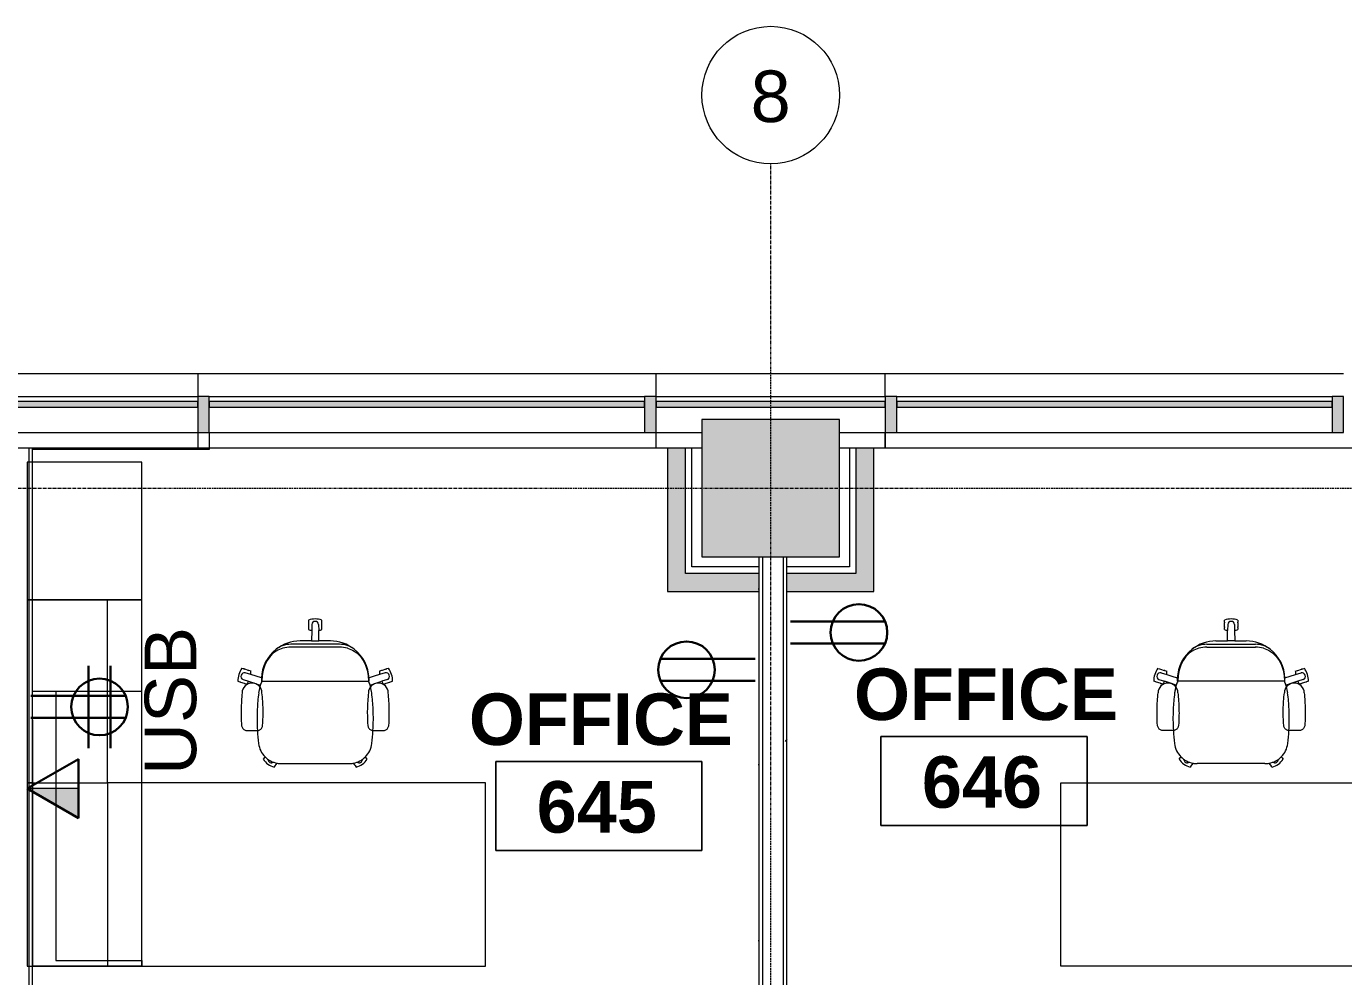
# Model space of a CAD drawing. Header units: inches. Extents: x 2468 to 4886, y -16 to 1381.
# Drawn here: x 4082.1 to 4312, y 1214.8 to 1380.8 of the extents above; entities that cross this region are included whole.
import ezdxf

# ---------------------------------------------------------------- set-up
doc = ezdxf.new("R2010")
doc.units = ezdxf.units.IN
doc.header["$MEASUREMENT"] = 0
doc.linetypes.add('Grid Line 1_2_', pattern=[0.875, 0.5, -0.125, 0.125, -0.125])
for name, color, linetype, lineweight in [('7200-WISCONSIN-AVE-6TH-FLOOR-031418_dwg', 8, 'Continuous', 9), ('A-ANNO-NOTE', 131, 'Continuous', 30), ('A-AREA-IDEN', 2, 'Continuous', 9), ('A-GLAZ-CURT', 52, 'Continuous', 9), ('A-GLAZ-CWMG', 51, 'Continuous', 13), ('A-WALL', 113, 'Continuous', 13), ('A-WALL-PATT', 111, 'Continuous', 13), ('Bb-cor', 7, 'Continuous', 9), ('I-FURN', 30, 'Continuous', 9), ('I-WALL', 2, 'Continuous', 13), ('Propidex Polylines', 7, 'Continuous', 9), ('S-COLS', 52, 'Continuous', 13), ('S-GRID', 1, 'Continuous', 9), ('S-GRID-IDEN', 1, 'Continuous', 9)]:
    doc.layers.add(name, color=color, linetype=linetype, lineweight=lineweight)
doc.styles.add('Swis721 Lt BT', font='swissl.ttf', dxfattribs={"height": 9})
doc.styles.add('Swis721 Lt BT_B', font='', dxfattribs={"height": 9})
doc.styles.get('Swis721 Lt BT_B').set_extended_font_data('Swis721 Lt BT', bold=True)
pattern_1 = [(0, (0, 0), (30.72, 7.68), [1.267, -21.773, 1.267, -21.773, -122.88]), (0, (0, 0), (30.72, 7.68), [-46.08, 1.267, -44.813, 1.267, -21.773, -53.76]), (0, (0, 0), (30.72, 7.68), [-115.2, 1.267, -14.093, 1.267, -37.133]), (120, (11.52, 3.84), (-22.011075, 22.7643), [1.267, -21.773, 1.267, -21.773, -122.88]), (120, (11.52, 3.84), (-22.011075, 22.7643), [-46.08, 1.267, -44.813, 1.267, -21.773, -53.76]), (120, (11.52, 3.84), (-22.011075, 22.7643), [-115.2, 1.267, -14.093, 1.267, -37.133]), (240, (15.36, 19.2), (-8.708925, -30.4443), [1.267, -21.773, 1.267, -21.773, -122.88]), (240, (15.36, 19.2), (-8.708925, -30.4443), [-46.08, 1.267, -44.813, 1.267, -21.773, -53.76]), (240, (15.36, 19.2), (-8.708925, -30.4443), [-115.2, 1.267, -14.093, 1.267, -37.133])]

# ---------------------------------------------------------------- blocks, each defined once
blk = doc.blocks.new('Concrete-Rectangular-Column - 24 x 24-4901126-6TH FLOOR POWER _ SIGNAL')
at = {"layer": 'S-COLS', "lineweight": 9}
blk.add_hatch(color=7, dxfattribs=at).paths.add_polyline_path([(-12, -12), (12, -12), (12, 12), (-12, 12), (-12, 8.85)], flags=0)
at = {"layer": 'S-COLS', "color": 8, "lineweight": 20}
for p, q in [((12, 12), (-12, 12)), ((-12, 12), (-12, -12)), ((12, -12), (12, 12)), ((-12, -12), (12, -12))]:
    blk.add_line(p, q, dxfattribs=at)
blk = doc.blocks.new('Table-Teknion-Run_Off_Fixed_Journal_Leg - CJRF3266-5471392-6TH FLOOR POWER _ SIGNAL')
at = {"layer": 'I-FURN'}
for p, q in [((-33, 16), (33, 16)), ((-33, -16), (-33, 16)), ((33, 16), (33, -16)), ((33, -16), (-33, -16))]:
    blk.add_line(p, q, dxfattribs=at)
blk = doc.blocks.new('Chair-Teknion-Projek - No Headrest_  Fixed T-Arms-5122625-6TH FLOOR POWER _ SIGNAL')
at = {"layer": 'I-FURN'}
for p, q in [((-7.17, 11.87), (-6.95, 11.57)), ((6.95, 11.57), (7.17, 11.87)), ((-8.86, 10.18), (-9.08, 10.49)), ((-8.76, 10.04), (-8.79, 10.09)), ((-6.88, 11.48), (-6.65, 11.17)), ((-5.91, 11.24), (5.91, 11.24)), ((6.65, 11.17), (6.88, 11.48)), ((8.79, 10.09), (8.76, 10.04)), ((9.08, 10.49), (8.86, 10.18)), ((-11.87, 5.48), (-11.02, 5.48)), ((-11.02, 5.48), (-10.17, 5.48)), ((10.17, 5.48), (11.02, 5.48)), ((11.02, 5.48), (11.87, 5.48)), ((-13.51, -3.15), (-13.15, -3.03)), ((-13.04, -2.99), (-12.4, -2.79)), ((-12.59, -3.46), (-11.62, -3.13)), ((-12.29, -2.75), (-11.93, -2.64)), ((-11.24, -4.3), (-12.21, -4.6)), ((-9.39, -3.16), (9.39, -3.16)), ((12.22, -4.6), (11.24, -4.3)), ((12.59, -3.46), (11.62, -3.13)), ((11.93, -2.64), (12.29, -2.75)), ((12.4, -2.79), (13.04, -2.99)), ((13.15, -3.03), (13.51, -3.15)), ((-12.42, -5.28), (-12.78, -5.39)), ((-11.67, -5.03), (-12.31, -5.24)), ((-11.2, -4.88), (-11.56, -5)), ((11.56, -5), (11.2, -4.88)), ((12.31, -5.24), (11.67, -5.03)), ((12.78, -5.39), (12.42, -5.28)), ((4.23, -9.07), (-4.23, -9.07)), ((4.23, -9.61), (-4.23, -9.61)), ((-0.63, -10.17), (-2.65, -10.17)), ((-0.61, -12.02), (-0.63, -10.17)), ((-0.63, -10.17), (0.64, -10.17)), ((0.64, -10.17), (0.61, -12.02)), ((2.65, -10.17), (0.64, -10.17)), ((-1.18, -12.54), (-1.18, -12.17)), ((-1.18, -13.33), (-1.18, -12.66)), ((-1.18, -13.82), (-1.18, -13.45)), ((-0.6, -13.04), (-0.61, -12.02)), ((0.6, -13.04), (0.61, -12.02)), ((1.18, -12.17), (1.18, -12.54)), ((1.18, -12.66), (1.18, -13.33)), ((1.18, -13.45), (1.18, -13.82))]:
    blk.add_line(p, q, dxfattribs=at)
at = {"layer": 'I-FURN', "flags": 128}
for points in [[(-11.62, -3.13), (-10.6, -2.79), (-9.58, -2.44)], [(-9.39, -3.72), (-10.32, -4.01), (-11.24, -4.3)], [(11.24, -4.3), (10.32, -4.01), (9.39, -3.72)], [(9.58, -2.44), (10.6, -2.79), (11.62, -3.13)]]:
    blk.add_lwpolyline(points, dxfattribs=at)
at = {"layer": 'I-FURN'}
for centre, radius, start, end in [((-6.1, 8.39), 3.64, 107.0766, 144.9234), ((-7, 11.54), 0.062, 320.5051, 36), ((-6.93, 11.44), 0.062, 36, 111.4949), ((6.93, 11.44), 0.062, 68.5051, 144), ((7, 11.54), 0.062, 144, 219.4949), ((6.1, 8.39), 3.64, 35.0766, 72.9234), ((-5.91, 7.24), 4, 135.4062, 172.7165), ((-8.81, 10.22), 0.062, 216, 291.4949), ((-8.74, 10.12), 0.062, 140.5051, 216), ((-5.91, 7.24), 4, 100.7159, 135.4062), ((-7.64, 10.51), 0.6, 53.6044, 182.0177), ((-5.91, 7.24), 4, 90, 100.7159), ((5.91, 7.24), 4, 79.2841, 90), ((5.91, 7.24), 4, 44.5938, 79.2841), ((7.64, 10.51), 0.6, 357.9823, 126.3956), ((5.91, 7.24), 4, 7.2835, 44.5938), ((8.81, 10.22), 0.062, 248.5051, 324), ((8.74, 10.12), 0.062, 324, 39.4949), ((24.63, 3.33), 34.78, 172.7165, 176.4781), ((-24.63, 3.33), 34.78, 3.5219, 7.2835), ((24.63, 3.33), 34.78, 176.4781, 182.5921), ((-24.63, 3.33), 34.78, 357.4079, 3.5219), ((24.25, 3.32), 34.4, 182.6596, 187.3663), ((-24.25, 3.32), 34.4, 352.6337, 357.3404), ((-11.07, -1.13), 1.68, 178.9486, 271.7629), ((-10.97, -1.13), 1.68, 268.2371, 1.0513), ((-1.73, -0.04), 8.21, 187.3674, 194.9992), ((-1.73, -0.04), 8.21, 194.9992, 196.9886), ((10.97, -1.13), 1.68, 178.9487, 271.7629), ((1.73, -0.04), 8.21, 343.0114, 345.0008), ((1.73, -0.04), 8.21, 345.0008, 347.822), ((1.73, -0.04), 8.21, 347.822, 352.6326), ((11.07, -1.13), 1.68, 268.2371, 1.0514), ((-9.87, -3.21), 3.64, 179.0766, 216.9234), ((-13.13, -3.09), 0.062, 32.5051, 108), ((-13.02, -3.05), 0.062, 108, 183.4949), ((-12.36, -4.01), 0.6, 112.6052, 284.2997), ((-12.38, -2.85), 0.062, 32.5051, 108), ((-12.27, -2.81), 0.062, 108, 183.4949), ((-14.86, -4.83), 3.65, 27.6577, 36.875), ((-14.86, -4.83), 3.65, 359.125, 8.3423), ((-5.24, -1.24), 4.5, 195.45, 205.2697), ((-3.3, -3.44), 6.1, 177.3817, 182.6183), ((-2.64, -3.42), 6.76, 182.5778, 231.7498), ((2.64, -3.42), 6.76, 308.2502, 357.4222), ((5.25, -1.25), 4.49, 334.7208, 344.5595), ((2.64, -3.42), 6.76, 357.298, 2.149), ((14.86, -4.83), 3.65, 171.6577, 180.875), ((14.86, -4.83), 3.65, 143.125, 152.3423), ((12.36, -4.01), 0.6, 256.6052, 67.3948), ((12.27, -2.81), 0.062, 356.5051, 72), ((12.38, -2.85), 0.062, 72, 147.4949), ((9.87, -3.21), 3.64, 323.0766, 0.9234), ((13.02, -3.05), 0.062, 356.5051, 72), ((13.13, -3.09), 0.062, 72, 147.4949), ((-12.44, -5.22), 0.062, 288, 3.4949), ((-12.33, -5.18), 0.062, 212.5051, 288), ((-11.69, -4.98), 0.062, 288, 3.4949), ((-11.58, -4.94), 0.062, 212.5051, 288), ((11.58, -4.94), 0.062, 252, 327.4949), ((11.69, -4.98), 0.062, 176.5051, 252), ((12.33, -5.18), 0.062, 252, 327.4949), ((12.44, -5.22), 0.062, 176.5051, 252), ((-2.65, -3.42), 6.75, 231.7498, 270), ((-4.23, -5.34), 4.26, 232.4396, 249.1668), ((-4.46, -4.82), 4.25, 253.6072, 273.1858), ((2.65, -3.42), 6.75, 270, 308.2502), ((4.46, -4.82), 4.25, 266.8142, 286.3928), ((4.23, -5.34), 4.26, 290.8332, 307.5604), ((-4.23, -5.34), 4.26, 249.1668, 270), ((4.23, -5.34), 4.26, 270, 290.8332), ((0, -15.62), 3.65, 99.6577, 108.875), ((-1.12, -12.54), 0.062, 180, 255.4949), ((-1.12, -12.66), 0.062, 104.5051, 180), ((-1.12, -13.33), 0.062, 180, 255.4949), ((-1.12, -13.45), 0.062, 104.5051, 180), ((0, -12.99), 0.6, 184.6052, 355.3948), ((0, -15.62), 3.65, 71.125, 80.3423), ((1.12, -12.54), 0.062, 284.5051, 0), ((1.12, -12.66), 0.062, 360, 75.4949), ((1.12, -13.33), 0.062, 284.5051, 360), ((1.12, -13.45), 0.062, 360, 75.4949), ((0, -10.37), 3.64, 251.0766, 288.9234)]:
    blk.add_arc(centre, radius, start, end, dxfattribs=at)
for points in [[(-12.86, 4.54), (-12.85, 4.63), (-12.82, 4.79), (-12.71, 5.02), (-12.55, 5.21), (-12.35, 5.36), (-12.12, 5.46), (-11.95, 5.48), (-11.87, 5.48)], [(-10.17, 5.48), (-10.08, 5.48), (-9.92, 5.46), (-9.68, 5.36), (-9.48, 5.21), (-9.32, 5.02), (-9.21, 4.79), (-9.18, 4.63), (-9.18, 4.54)], [(9.18, 4.54), (9.18, 4.63), (9.21, 4.79), (9.32, 5.02), (9.48, 5.21), (9.68, 5.36), (9.92, 5.46), (10.08, 5.48), (10.17, 5.48)], [(11.87, 5.48), (11.95, 5.48), (12.12, 5.46), (12.35, 5.36), (12.55, 5.21), (12.71, 5.02), (12.82, 4.79), (12.85, 4.63), (12.86, 4.54)], [(-12.75, -1.09), (-12.85, -0.16), (-12.97, 1.72), (-12.93, 3.6), (-12.86, 4.54)], [(-9.18, 4.54), (-9.11, 3.6), (-9.06, 1.72), (-9.18, -0.16), (-9.29, -1.09)], [(9.29, -1.09), (9.18, -0.16), (9.06, 1.72), (9.11, 3.6), (9.18, 4.54)], [(12.86, 4.54), (12.93, 3.6), (12.97, 1.72), (12.85, -0.16), (12.75, -1.09)], [(-5.66, -8.9), (-8.07, -8.21), (-9.33, -5.79), (-9.33, -3.16)], [(5.66, -8.9), (8.07, -8.21), (9.33, -5.79), (9.33, -3.16)]]:
    blk.add_open_spline(points, degree=3, dxfattribs=at)
blk = doc.blocks.new('Table-Teknion-Credenza_Top_for_Freestanding_Storage - CJCT20064-V57-6TH FLOOR POWER _ SIGNAL')
at = {"layer": 'I-FURN'}
for p, q in [((-32, 9.0625), (-32, 9)), ((-32, 9), (-32, -10)), ((32, -4), (32, 9.0625)), ((32, -10), (32, -4)), ((-32, -10), (32, -10))]:
    blk.add_line(p, q, dxfattribs=at)
blk = doc.blocks.new('Storage-Teknion-Wall_Panel_Open_Shelves - CJWO3HF1432-5115850-6TH FLOOR POWER _ SIGNAL')
at = {"layer": 'I-FURN'}
for p, q in [((16, 1), (-16, 1)), ((-16, 1), (-16, -13)), ((16, -13), (16, 1)), ((-16, -13), (16, -13))]:
    blk.add_line(p, q, dxfattribs=at)
blk = doc.blocks.new('Storage-Teknion-Wall_Panel_Under_Wall_Mount_Storage_Tackable - CJWUT2HF32-5115851-6TH FLOOR POWER _ SIGNAL')
at = {"layer": 'I-FURN'}
for p, q in [((16, 0), (-16, 0)), ((-16, 0), (-16, -1)), ((-16, -1), (16, -1)), ((16, -1), (16, 0))]:
    blk.add_line(p, q, dxfattribs=at)
blk = doc.blocks.new('Support-Teknion-Power_Trunk_with_End_Gable - CJPTG292048-V58-6TH FLOOR POWER _ SIGNAL')
at = {"layer": 'I-FURN'}
for p, q in [((23, 15), (24, 15)), ((23, 9), (23, 15)), ((24, 15), (24, 9)), ((23, 0), (23, 9)), ((24, 9), (24, -4)), ((-24, 0), (-8, 0)), ((-24, -4.0625), (-24, 0)), ((-8, 0), (23, 0)), ((-19, -4), (-19, -4.0625)), ((10, -4), (-19, -4)), ((10, -4.0625), (10, -4)), ((24, -4), (24, -4.0625))]:
    blk.add_line(p, q, dxfattribs=at)
blk = doc.blocks.new('Table-Teknion-Run_Off_Fixed_Journal_Leg - CJRF3266-5115852-6TH FLOOR POWER _ SIGNAL')
at = {"layer": 'I-FURN'}
for p, q in [((33, 16), (-33, 16)), ((-33, 16), (-33, -16)), ((33, -16), (33, 16)), ((-33, -16), (33, -16))]:
    blk.add_line(p, q, dxfattribs=at)
blk = doc.blocks.new('Storage-Teknion-Tower_Pedestal_Coat_and_Open_Shelves - CJTPF692024-5115853-6TH FLOOR POWER _ SIGNAL')
at = {"layer": 'I-FURN'}
for p, q in [((12, 20), (-12, 20)), ((-12, 20), (-12, 0)), ((12, 0), (12, 20)), ((-12, 0), (12, 0))]:
    blk.add_line(p, q, dxfattribs=at)
blk = doc.blocks.new('Chair-Teknion-Projek - No Headrest_  Fixed T-Arms-5067827-6TH FLOOR POWER _ SIGNAL')
at = {"layer": 'I-FURN'}
for p, q in [((-1.18, 13.82), (-1.18, 13.45)), ((1.18, 13.45), (1.18, 13.82)), ((-1.18, 13.33), (-1.18, 12.66)), ((-1.18, 12.54), (-1.18, 12.17)), ((-0.61, 12.02), (-0.63, 10.17)), ((-0.6, 13.04), (-0.61, 12.02)), ((0.6, 13.04), (0.61, 12.02)), ((0.64, 10.17), (0.61, 12.02)), ((1.18, 12.66), (1.18, 13.33)), ((1.18, 12.17), (1.18, 12.54)), ((4.23, 9.61), (-4.23, 9.61)), ((-0.63, 10.17), (-2.65, 10.17)), ((-0.63, 10.17), (0.64, 10.17)), ((2.65, 10.17), (0.64, 10.17)), ((4.23, 9.07), (-4.23, 9.07)), ((-12.42, 5.28), (-12.78, 5.39)), ((-11.67, 5.03), (-12.31, 5.24)), ((-11.2, 4.88), (-11.56, 5)), ((11.56, 5), (11.2, 4.88)), ((12.22, 4.6), (11.24, 4.3)), ((12.31, 5.24), (11.67, 5.03)), ((12.78, 5.39), (12.42, 5.28)), ((-13.51, 3.15), (-13.15, 3.03)), ((-13.04, 2.99), (-12.4, 2.79)), ((-12.59, 3.46), (-11.62, 3.13)), ((-12.29, 2.75), (-11.93, 2.64)), ((-11.24, 4.3), (-12.21, 4.6)), ((-9.39, 3.16), (9.39, 3.16)), ((12.59, 3.46), (11.62, 3.13)), ((11.93, 2.64), (12.29, 2.75)), ((12.4, 2.79), (13.04, 2.99)), ((13.15, 3.03), (13.51, 3.15)), ((-11.87, -5.48), (-11.02, -5.48)), ((-11.02, -5.48), (-10.17, -5.48)), ((10.17, -5.48), (11.02, -5.48)), ((11.02, -5.48), (11.87, -5.48)), ((-8.86, -10.18), (-9.08, -10.49)), ((-8.76, -10.04), (-8.79, -10.09)), ((-6.88, -11.48), (-6.65, -11.17)), ((-5.91, -11.24), (5.91, -11.24)), ((6.65, -11.17), (6.88, -11.48)), ((8.79, -10.09), (8.76, -10.04)), ((9.08, -10.49), (8.86, -10.18)), ((-7.17, -11.87), (-6.95, -11.57)), ((6.95, -11.57), (7.17, -11.87))]:
    blk.add_line(p, q, dxfattribs=at)
at = {"layer": 'I-FURN', "flags": 128}
for points in [[(-11.62, 3.13), (-10.6, 2.79), (-9.58, 2.44)], [(-9.39, 3.72), (-10.32, 4.01), (-11.24, 4.3)], [(11.24, 4.3), (10.32, 4.01), (9.39, 3.72)], [(9.58, 2.44), (10.6, 2.79), (11.62, 3.13)]]:
    blk.add_lwpolyline(points, dxfattribs=at)
at = {"layer": 'I-FURN'}
for centre, radius, start, end in [((0, 10.37), 3.64, 71.0766, 108.9234), ((-1.12, 13.45), 0.062, 180, 255.4949), ((-1.12, 13.33), 0.062, 104.5051, 180), ((-1.12, 12.66), 0.062, 180, 255.4949), ((-1.12, 12.54), 0.062, 104.5051, 180), ((0, 15.62), 3.65, 251.125, 260.3423), ((0, 12.99), 0.6, 4.6052, 175.3948), ((0, 15.62), 3.65, 279.6577, 288.875), ((1.12, 13.45), 0.062, 284.5051, 0), ((1.12, 13.33), 0.062, 0, 75.4949), ((1.12, 12.66), 0.062, 284.5051, 0), ((1.12, 12.54), 0.062, 360, 75.4949), ((-2.65, 3.42), 6.75, 90, 128.2502), ((-4.23, 5.34), 4.26, 110.8332, 127.5604), ((-4.23, 5.34), 4.26, 90, 110.8332), ((2.65, 3.42), 6.75, 51.7498, 90), ((4.23, 5.34), 4.26, 69.1668, 90), ((4.23, 5.34), 4.26, 52.4396, 69.1668), ((-2.64, 3.42), 6.76, 128.2502, 177.4222), ((-4.46, 4.82), 4.25, 86.8142, 106.3928), ((4.46, 4.82), 4.25, 73.6072, 93.1858), ((2.64, 3.42), 6.76, 2.5778, 51.7498), ((-9.87, 3.21), 3.64, 143.0766, 180.9234), ((-12.36, 4.01), 0.6, 75.7003, 247.3948), ((-12.44, 5.22), 0.062, 356.5051, 72), ((-12.33, 5.18), 0.062, 72, 147.4949), ((-11.69, 4.98), 0.062, 356.5051, 72), ((-11.58, 4.94), 0.062, 72, 147.4949), ((-14.86, 4.83), 3.65, 351.6577, 0.875), ((14.86, 4.83), 3.65, 179.125, 188.3423), ((11.58, 4.94), 0.062, 32.5051, 108), ((11.69, 4.98), 0.062, 108, 183.4949), ((12.36, 4.01), 0.6, 292.6052, 103.3948), ((12.33, 5.18), 0.062, 32.5051, 108), ((12.44, 5.22), 0.062, 108, 183.4949), ((9.87, 3.21), 3.64, 359.0766, 36.9234), ((-13.13, 3.09), 0.062, 252, 327.4949), ((-13.02, 3.05), 0.062, 176.5051, 252), ((-11.07, 1.13), 1.68, 88.2371, 181.0514), ((-12.38, 2.85), 0.062, 252, 327.4949), ((-12.27, 2.81), 0.062, 176.5051, 252), ((-14.86, 4.83), 3.65, 323.125, 332.3423), ((-10.97, 1.13), 1.68, 358.9487, 91.7629), ((-1.73, 0.04), 8.21, 163.0114, 165.0008), ((-5.24, 1.24), 4.5, 154.7303, 164.55), ((-3.3, 3.44), 6.1, 177.3817, 182.6183), ((10.97, 1.13), 1.68, 88.2371, 181.0513), ((5.25, 1.25), 4.49, 15.4405, 25.2792), ((2.64, 3.42), 6.76, 357.851, 2.702), ((1.73, 0.04), 8.21, 14.9992, 16.9886), ((11.07, 1.13), 1.68, 358.9486, 91.7629), ((14.86, 4.83), 3.65, 207.6577, 216.875), ((12.27, 2.81), 0.062, 288, 3.4949), ((12.38, 2.85), 0.062, 212.5051, 288), ((13.02, 3.05), 0.062, 288, 3.4949), ((13.13, 3.09), 0.062, 212.5051, 288), ((24.25, -3.32), 34.4, 172.6337, 177.3404), ((-1.73, 0.04), 8.21, 165.0008, 172.6326), ((1.73, 0.04), 8.21, 7.3674, 14.9992), ((-24.25, -3.32), 34.4, 2.6596, 7.3663), ((24.63, -3.33), 34.78, 177.4079, 183.5219), ((-24.63, -3.33), 34.78, 356.4781, 2.5921), ((24.63, -3.33), 34.78, 183.5219, 187.2835), ((-24.63, -3.33), 34.78, 352.7165, 356.4781), ((-5.91, -7.24), 4, 187.2835, 224.5938), ((5.91, -7.24), 4, 315.4062, 352.7165), ((-6.1, -8.39), 3.64, 215.0766, 252.9234), ((-8.81, -10.22), 0.062, 68.5051, 144), ((-8.74, -10.12), 0.062, 144, 219.4949), ((-5.91, -7.24), 4, 224.5938, 259.2841), ((-7.64, -10.51), 0.6, 177.9823, 306.3956), ((-6.93, -11.44), 0.062, 248.5051, 324), ((-5.91, -7.24), 4, 259.2841, 270), ((5.91, -7.24), 4, 270, 280.7159), ((5.91, -7.24), 4, 280.7159, 315.4062), ((6.93, -11.44), 0.062, 216, 291.4949), ((6.1, -8.39), 3.64, 287.0766, 324.9234), ((7.64, -10.51), 0.6, 233.6044, 2.0177), ((8.74, -10.12), 0.062, 320.5051, 36), ((8.81, -10.22), 0.062, 36, 111.4949), ((-7, -11.54), 0.062, 324, 39.4949), ((7, -11.54), 0.062, 140.5051, 216)]:
    blk.add_arc(centre, radius, start, end, dxfattribs=at)
for points in [[(-5.66, 8.9), (-8.07, 8.21), (-9.33, 5.79), (-9.33, 3.16)], [(5.66, 8.9), (8.07, 8.21), (9.33, 5.79), (9.33, 3.16)], [(-12.75, 1.09), (-12.85, 0.16), (-12.97, -1.72), (-12.93, -3.6), (-12.86, -4.54)], [(-9.18, -4.54), (-9.11, -3.6), (-9.06, -1.72), (-9.18, 0.16), (-9.29, 1.09)], [(9.29, 1.09), (9.18, 0.16), (9.06, -1.72), (9.11, -3.6), (9.18, -4.54)], [(12.86, -4.54), (12.93, -3.6), (12.97, -1.72), (12.85, 0.16), (12.75, 1.09)], [(-12.86, -4.54), (-12.85, -4.63), (-12.82, -4.79), (-12.71, -5.02), (-12.55, -5.21), (-12.35, -5.36), (-12.12, -5.46), (-11.95, -5.48), (-11.87, -5.48)], [(-10.17, -5.48), (-10.08, -5.48), (-9.92, -5.46), (-9.68, -5.36), (-9.48, -5.21), (-9.32, -5.02), (-9.21, -4.79), (-9.18, -4.63), (-9.18, -4.54)], [(9.18, -4.54), (9.18, -4.63), (9.21, -4.79), (9.32, -5.02), (9.48, -5.21), (9.68, -5.36), (9.92, -5.46), (10.08, -5.48), (10.17, -5.48)], [(11.87, -5.48), (11.95, -5.48), (12.12, -5.46), (12.35, -5.36), (12.55, -5.21), (12.71, -5.02), (12.82, -4.79), (12.85, -4.63), (12.86, -4.54)]]:
    blk.add_open_spline(points, degree=3, dxfattribs=at)
blk = doc.blocks.new('Storage-Teknion-Pedestal_Unfinished_Top_2_High - CJPCSB2016-V59-6TH FLOOR POWER _ SIGNAL')
at = {"layer": 'I-FURN'}
for p, q in [((-8, 19.0625), (-8, 6)), ((8, 6), (8, 19.0625)), ((-8, 6), (-8, 0)), ((8, 0), (8, 6)), ((-8, 0), (8, 0))]:
    blk.add_line(p, q, dxfattribs=at)
blk = doc.blocks.new('System Panel - Glazed-5927134-6TH FLOOR POWER _ SIGNAL')
at = {"layer": 'A-GLAZ-CURT'}
blk.add_hatch(color=7, dxfattribs=at).paths.add_polyline_path([(12, 0.5), (-20, 0.5), (-20, -0.5), (20, -0.5), (20, 0.5)], flags=0)
at = {"layer": 'A-GLAZ-CURT', "color": 8, "lineweight": 20}
for p, q in [((20, 0.5), (-20, 0.5)), ((-20, 0.5), (-20, -0.5)), ((20, -0.5), (20, 0.5)), ((-20, -0.5), (20, -0.5))]:
    blk.add_line(p, q, dxfattribs=at)
blk = doc.blocks.new('System Panel - Glazed-5927131-6TH FLOOR POWER _ SIGNAL')
at = {"layer": 'A-GLAZ-CURT'}
blk.add_hatch(color=7, dxfattribs=at).paths.add_polyline_path([(-38, 0.5), (-38, -0.5), (38, -0.5), (38, 0.5), (25.89, 0.5)], flags=0)
at = {"layer": 'A-GLAZ-CURT', "color": 8, "lineweight": 20}
for p, q in [((38, 0.5), (-38, 0.5)), ((-38, 0.5), (-38, -0.5)), ((38, -0.5), (38, 0.5)), ((-38, -0.5), (38, -0.5))]:
    blk.add_line(p, q, dxfattribs=at)
blk = doc.blocks.new('System Panel - Glazed-5927132-6TH FLOOR POWER _ SIGNAL')
at = {"layer": 'A-GLAZ-CURT'}
blk.add_hatch(color=7, dxfattribs=at).paths.add_polyline_path([(-20, 0.5), (-20, -0.5), (20, -0.5), (20, 0.5)], flags=0)
at = {"layer": 'A-GLAZ-CURT', "color": 8, "lineweight": 20}
for p, q in [((20, 0.5), (-20, 0.5)), ((-20, 0.5), (-20, -0.5)), ((20, -0.5), (20, 0.5)), ((-20, -0.5), (20, -0.5))]:
    blk.add_line(p, q, dxfattribs=at)
blk = doc.blocks.new('Rectangular Mullion - 2_ x 6_ rectangular-5927116-6TH FLOOR POWER _ SIGNAL')
at = {"layer": 'A-GLAZ-CWMG', "lineweight": 9}
blk.add_hatch(color=7, dxfattribs=at).paths.add_polyline_path([(-1, 1.37), (1, 1.37), (1, -4.88), (-1, -4.88), (-1, -3.1)], flags=0)
at = {"layer": 'A-GLAZ-CWMG', "color": 8, "lineweight": 20}
for p, q in [((-1, 1.37), (1, 1.37)), ((-1, -4.88), (-1, 1.37)), ((1, 1.37), (1, -4.88)), ((1, -4.88), (-1, -4.88))]:
    blk.add_line(p, q, dxfattribs=at)
blk = doc.blocks.new('Rectangular Mullion - 2_ x 6_ rectangular-5911033-6TH FLOOR POWER _ SIGNAL')
at = {"layer": 'A-GLAZ-CWMG', "lineweight": 9}
for p, q in [((3112, 1316.13), (3152, 1316.13)), ((3112, 1309.88), (3152, 1309.88))]:
    blk.add_line(p, q, dxfattribs=at)
blk = doc.blocks.new('Rectangular Mullion - 2_ x 6_ rectangular-5911032-6TH FLOOR POWER _ SIGNAL')
at = {"layer": 'A-GLAZ-CWMG', "lineweight": 9}
for p, q in [((4354, 1316.13), (4430, 1316.13)), ((4354, 1309.88), (4430, 1309.88))]:
    blk.add_line(p, q, dxfattribs=at)
blk = doc.blocks.new('Rectangular Mullion - 2_ x 6_ rectangular-V72-6TH FLOOR POWER _ SIGNAL')
at = {"layer": 'A-GLAZ-CWMG', "lineweight": 9}
for p, q in [((4192, 1316.13), (4232, 1316.13)), ((4192, 1309.88), (4200, 1309.88)), ((4224, 1309.88), (4232, 1309.88))]:
    blk.add_line(p, q, dxfattribs=at)
blk = doc.blocks.new('7200-WISCONSIN-AVE-6TH-FLOOR-031418_dwg-5450642-6TH FLOOR POWER _ SIGNAL')
at = {"layer": 'Bb-cor'}
for p, q in [((4192, 1316.13), (4192, 1320.13)), ((4232, 1316.13), (4232, 1320.13)), ((4112, 1309.88), (4112, 1307.13)), ((4192, 1307.13), (4192, 1309.88)), ((4232, 1307.13), (4232, 1309.88)), ((4200, 1307.13), (4197.12, 1307.13)), ((4226.87, 1307.13), (4224, 1307.13))]:
    blk.add_line(p, q, dxfattribs=at)
at = {"layer": 'Bb-cor', "flags": 128}
for points in [[(4072, 1316.13), (4072, 1320.13), (4112, 1320.13), (4112, 1316.13)], [(4112, 1320.13), (4232, 1320.13), (4312, 1320.13)], [(4194, 1307.13), (4112, 1307.13), (4083.18, 1307.13)], [(4209.91, 1286.38), (4198.25, 1286.38), (4198.25, 1307.13)], [(4225.75, 1307.13), (4225.75, 1286.38), (4214.79, 1286.38)], [(4432, 1307.13), (4352, 1307.13), (4312, 1307.13), (4230, 1307.13)]]:
    blk.add_lwpolyline(points, dxfattribs=at)
at = {"layer": 'Propidex Polylines'}
for p, q in [((4200, 1307.13), (4197.12, 1307.13)), ((4226.87, 1307.13), (4224, 1307.13))]:
    blk.add_line(p, q, dxfattribs=at)
at = {"layer": 'Propidex Polylines', "flags": 128}
for points in [[(4113.99, 1309.88), (4113.99, 1306.87), (4083.18, 1306.87)], [(4194, 1307.13), (4192, 1307.13), (4192, 1309.88)], [(4232, 1309.88), (4232, 1307.13), (4230, 1307.13)]]:
    blk.add_lwpolyline(points, dxfattribs=at)
blk = doc.blocks.new('Room Tag - Room Name and Number-3379422-6TH FLOOR POWER _ SIGNAL')
at = {"layer": 'A-AREA-IDEN'}
for p, q in [((-0.1881, -0.1636), (-0.1881, -0.0018)), ((-0.1881, -0.0018), (0.1869, -0.0018)), ((0.1869, -0.0018), (-0.1881, -0.0018)), ((-0.1881, -0.0018), (-0.1881, -0.1636)), ((0.1869, -0.0018), (0.1869, -0.1636)), ((0.1869, -0.1636), (0.1869, -0.0018)), ((0.1869, -0.1636), (-0.1881, -0.1636)), ((-0.1881, -0.1636), (0.1869, -0.1636))]:
    blk.add_line(p, q, dxfattribs=at)
blk = doc.blocks.new('Grid - Grid Head - Circle-50561-6TH FLOOR POWER _ SIGNAL')
at = {"layer": 'S-GRID-IDEN'}
blk.add_circle((0, 0), 0.125, dxfattribs=at)

msp = doc.modelspace()

# ---------------------------------------------------------------- hatches: boundary and pattern name
at = {"layer": 'A-ANNO-NOTE', "lineweight": 9}
msp.add_hatch(color=256, dxfattribs=at).paths.add_polyline_path([(4091.17, 1242.52), (4091.17, 1247.68), (4082.24, 1247.68)], flags=0)
at = {"layer": 'A-WALL-PATT', "lineweight": 9}
h = msp.add_hatch(dxfattribs=at)
h.set_pattern_fill('FP_1', color=256, style=0, pattern_type=2)
h.set_pattern_definition(pattern_1)
h.paths.add_polyline_path([(4083.18, 1160.39), (4083.18, 1216.66), (4082.55, 1216.66), (4082.55, 1160.39)], flags=0)
h.paths.add_polyline_path([(4082.55, 1304.66), (4083.18, 1304.66), (4083.18, 1307.13), (4082.55, 1307.13)], flags=0)
for points in [[(4197.12, 1282.12), (4197.12, 1307.13), (4194, 1307.13), (4194, 1282.12)], [(4226.87, 1285.24), (4230, 1285.24), (4230, 1307.13), (4226.87, 1307.13), (4226.87, 1291.31)]]:
    msp.add_hatch(color=7, dxfattribs=at).paths.add_polyline_path(points, flags=0)
h = msp.add_hatch(dxfattribs=at)
h.set_pattern_fill('FP_1', color=256, style=0, pattern_type=2)
h.set_pattern_definition(pattern_1)
h.paths.add_polyline_path([(4210.54, 1160.39), (4210.54, 1288.12), (4209.91, 1288.12), (4209.91, 1160.39)], flags=0)
h = msp.add_hatch(dxfattribs=at)
h.set_pattern_fill('FP_1', color=256, style=0, pattern_type=2)
h.set_pattern_definition(pattern_1)
h.paths.add_polyline_path([(4214.79, 1160.39), (4214.79, 1288.12), (4214.16, 1288.12), (4214.16, 1160.39)], flags=0)
h = msp.add_hatch(color=7, dxfattribs=at)
h.paths.add_polyline_path([(4224, 1282.12), (4230, 1282.12), (4230, 1285.24), (4214.79, 1285.24), (4214.79, 1282.12)], flags=0)
h.paths.add_polyline_path([(4200, 1282.12), (4209.91, 1282.12), (4209.91, 1285.24), (4197.12, 1285.24), (4197.12, 1282.12)], flags=0)

# ---------------------------------------------------------------- linework, layer by layer
at = {"layer": 'A-ANNO-NOTE'}
for p, q in [((4215.44, 1276.85), (4231.97, 1276.85)), ((4215.44, 1273.02), (4231.97, 1273.02)), ((4209.26, 1270.34), (4192.73, 1270.34)), ((4092.94, 1269.11), (4092.94, 1254.76)), ((4096.77, 1269.11), (4096.77, 1254.76)), ((4209.26, 1266.51), (4192.73, 1266.51)), ((4082.89, 1263.85), (4099.42, 1263.85)), ((4082.89, 1260.02), (4099.42, 1260.02)), ((4082.24, 1247.68), (4091.17, 1252.84)), ((4091.17, 1252.84), (4091.17, 1242.52)), ((4082.24, 1247.68), (4091.17, 1242.52))]:
    msp.add_line(p, q, dxfattribs=at)
at = {"layer": 'A-ANNO-NOTE', "lineweight": 9}
for p, q in [((4082.24, 1247.68), (4091.17, 1242.52)), ((4091.17, 1247.68), (4082.24, 1247.68)), ((4091.17, 1242.52), (4091.17, 1247.68))]:
    msp.add_line(p, q, dxfattribs=at)
at = {"layer": 'A-ANNO-NOTE'}
for centre in [(4227.4, 1274.94), (4197.3, 1268.42), (4094.86, 1261.94)]:
    msp.add_circle(centre, 4.95, dxfattribs=at)
at = {"layer": 'A-WALL'}
for p, q in [((4082.55, 1160.39), (4082.55, 1307.13)), ((4210.54, 1288.12), (4210.54, 1159.77)), ((4214.16, 1288.12), (4214.16, 1159.77))]:
    msp.add_line(p, q, dxfattribs=at)
at = {"layer": 'I-WALL'}
for p, q in [((4083.18, 1307.13), (4078.3, 1307.13)), ((4083.18, 1160.39), (4083.18, 1307.13)), ((4209.91, 1288.12), (4209.91, 1285.24)), ((4214.79, 1285.24), (4214.79, 1288.12)), ((4209.91, 1282.12), (4209.91, 1160.39)), ((4214.79, 1160.39), (4214.79, 1282.12))]:
    msp.add_line(p, q, dxfattribs=at)
at = {"layer": 'I-WALL', "color": 8, "lineweight": 20}
for p, q in [((4194, 1307.13), (4194, 1282.12)), ((4197.12, 1307.13), (4194, 1307.13)), ((4197.12, 1285.24), (4197.12, 1307.13)), ((4226.87, 1307.13), (4226.87, 1285.24)), ((4230, 1307.13), (4226.87, 1307.13)), ((4230, 1282.12), (4230, 1307.13)), ((4209.91, 1285.24), (4197.12, 1285.24)), ((4226.87, 1285.24), (4214.79, 1285.24)), ((4194, 1282.12), (4209.91, 1282.12)), ((4214.79, 1282.12), (4230, 1282.12))]:
    msp.add_line(p, q, dxfattribs=at)
at = {"layer": 'I-WALL', "lineweight": 9}
for p, q in [((4209.91, 1285.24), (4209.91, 1282.12)), ((4214.79, 1282.12), (4214.79, 1285.24))]:
    msp.add_line(p, q, dxfattribs=at)
at = {"layer": 'S-GRID', "linetype": 'Grid Line 1_2_'}
for p, q in [((4212, -16.1), (4212, 1356.78)), ((3004.37, 1300.13), (4862.49, 1300.13))]:
    msp.add_line(p, q, dxfattribs=at)

# ---------------------------------------------------------------- block references
at = {"layer": '7200-WISCONSIN-AVE-6TH-FLOOR-031418_dwg', "color": 7}
msp.add_blockref('7200-WISCONSIN-AVE-6TH-FLOOR-031418_dwg-5450642-6TH FLOOR POWER _ SIGNAL', (0, 0), dxfattribs=at)
msp.add_blockref('7200-WISCONSIN-AVE-6TH-FLOOR-031418_dwg-5450642-6TH FLOOR POWER _ SIGNAL', (0, 0), dxfattribs=at)
msp.add_blockref('7200-WISCONSIN-AVE-6TH-FLOOR-031418_dwg-5450642-6TH FLOOR POWER _ SIGNAL', (0, 0), dxfattribs=at)
at = {"layer": 'A-AREA-IDEN', "xscale": 95.99999999999994, "yscale": 95.99999999999994, "zscale": 95.99999999999994}
for p in [(4249.27, 1256.94), (4182.06, 1252.58)]:
    msp.add_blockref('Room Tag - Room Name and Number-3379422-6TH FLOOR POWER _ SIGNAL', p, dxfattribs=at)
at = {"layer": 'A-GLAZ-CURT', "rotation": 180}
for name, p in [('System Panel - Glazed-5927134-6TH FLOOR POWER _ SIGNAL', (4092, 1314.75)), ('System Panel - Glazed-5927131-6TH FLOOR POWER _ SIGNAL', (4152, 1314.75)), ('System Panel - Glazed-5927132-6TH FLOOR POWER _ SIGNAL', (4212, 1314.75)), ('System Panel - Glazed-5927131-6TH FLOOR POWER _ SIGNAL', (4272, 1314.75))]:
    msp.add_blockref(name, p, dxfattribs=at)
at = {"layer": 'A-GLAZ-CWMG', "lineweight": 9}
for name, p in [('Rectangular Mullion - 2_ x 6_ rectangular-5911033-6TH FLOOR POWER _ SIGNAL', (960, 0)), ('Rectangular Mullion - 2_ x 6_ rectangular-5911032-6TH FLOOR POWER _ SIGNAL', (-240, 0)), ('Rectangular Mullion - 2_ x 6_ rectangular-V72-6TH FLOOR POWER _ SIGNAL', (0, 0)), ('Rectangular Mullion - 2_ x 6_ rectangular-5911032-6TH FLOOR POWER _ SIGNAL', (-120, 0))]:
    msp.add_blockref(name, p, dxfattribs=at)
at = {"layer": 'A-GLAZ-CWMG', "lineweight": 9, "extrusion": (0, 0, -1)}
for p in [(-4113, 1314.75), (-4191, 1314.75), (-4233, 1314.75), (-4311, 1314.75)]:
    msp.add_blockref('Rectangular Mullion - 2_ x 6_ rectangular-5927116-6TH FLOOR POWER _ SIGNAL', p, dxfattribs=at)
at = {"layer": 'I-FURN'}
for name, p, rotation in [('Storage-Teknion-Tower_Pedestal_Coat_and_Open_Shelves - CJTPF692024-5115853-6TH FLOOR POWER _ SIGNAL', (4102.24, 1292.66), 89.99999999999947), ('Storage-Teknion-Wall_Panel_Open_Shelves - CJWO3HF1432-5115850-6TH FLOOR POWER _ SIGNAL', (4083.24, 1264.66), 89.99999999999947), ('Table-Teknion-Credenza_Top_for_Freestanding_Storage - CJCT20064-V57-6TH FLOOR POWER _ SIGNAL', (4092.24, 1248.66), 89.99999999999947), ('Storage-Teknion-Pedestal_Unfinished_Top_2_High - CJPCSB2016-V59-6TH FLOOR POWER _ SIGNAL', (4102.24, 1272.66), 89.99999999999947), ('Chair-Teknion-Projek - No Headrest_  Fixed T-Arms-5122625-6TH FLOOR POWER _ SIGNAL', (4292.36, 1263.28), 180), ('Support-Teknion-Power_Trunk_with_End_Gable - CJPTG292048-V58-6TH FLOOR POWER _ SIGNAL', (4087.24, 1240.66), 269.9999999999995), ('Storage-Teknion-Wall_Panel_Under_Wall_Mount_Storage_Tackable - CJWUT2HF32-5115851-6TH FLOOR POWER _ SIGNAL', (4082.24, 1232.66), 89.99999999999947), ('Table-Teknion-Run_Off_Fixed_Journal_Leg - CJRF3266-5115852-6TH FLOOR POWER _ SIGNAL', (4129.24, 1232.66), 180)]:
    msp.add_blockref(name, p, dxfattribs=dict(at, rotation=rotation))
for name, p in [('Chair-Teknion-Projek - No Headrest_  Fixed T-Arms-5067827-6TH FLOOR POWER _ SIGNAL', (4132.5, 1263.28)), ('Table-Teknion-Run_Off_Fixed_Journal_Leg - CJRF3266-5471392-6TH FLOOR POWER _ SIGNAL', (4295.61, 1232.66))]:
    msp.add_blockref(name, p, dxfattribs=at)
at = {"layer": 'S-COLS', "lineweight": 9}
msp.add_blockref('Concrete-Rectangular-Column - 24 x 24-4901126-6TH FLOOR POWER _ SIGNAL', (4212, 1300.12), dxfattribs=at)
at = {"layer": 'S-GRID-IDEN', "xscale": 95.99999999999994, "yscale": 95.99999999999994, "zscale": 95.99999999999994}
msp.add_blockref('Grid - Grid Head - Circle-50561-6TH FLOOR POWER _ SIGNAL', (4212, 1368.78), dxfattribs=at)

# ---------------------------------------------------------------- texts
at = {"layer": 'A-ANNO-NOTE', "lineweight": 9, "insert": (4102.73, 1250.05), "char_height": 9, "width": 30.3, "attachment_point": 1, "rotation": 90, "style": 'Swis721 Lt BT'}
msp.add_mtext('USB', dxfattribs=at)
at = {"layer": 'A-AREA-IDEN', "char_height": 9, "attachment_point": 1, "style": 'Swis721 Lt BT_B'}
for s, insert, width in [('OFFICE', (4226.53, 1268.65), 54.843), ('OFFICE', (4159.32, 1264.29), 54.843), ('646', (4238.38, 1253.33), 25.452), ('645', (4171.16, 1248.98), 25.452)]:
    msp.add_mtext(s, dxfattribs=dict(at, insert=insert, width=width))
at = {"layer": 'S-GRID-IDEN', "insert": (4208.5, 1373.06), "char_height": 9, "width": 8.181, "attachment_point": 1, "style": 'Swis721 Lt BT'}
msp.add_mtext('8', dxfattribs=at)

doc.saveas('drawing.dxf')
